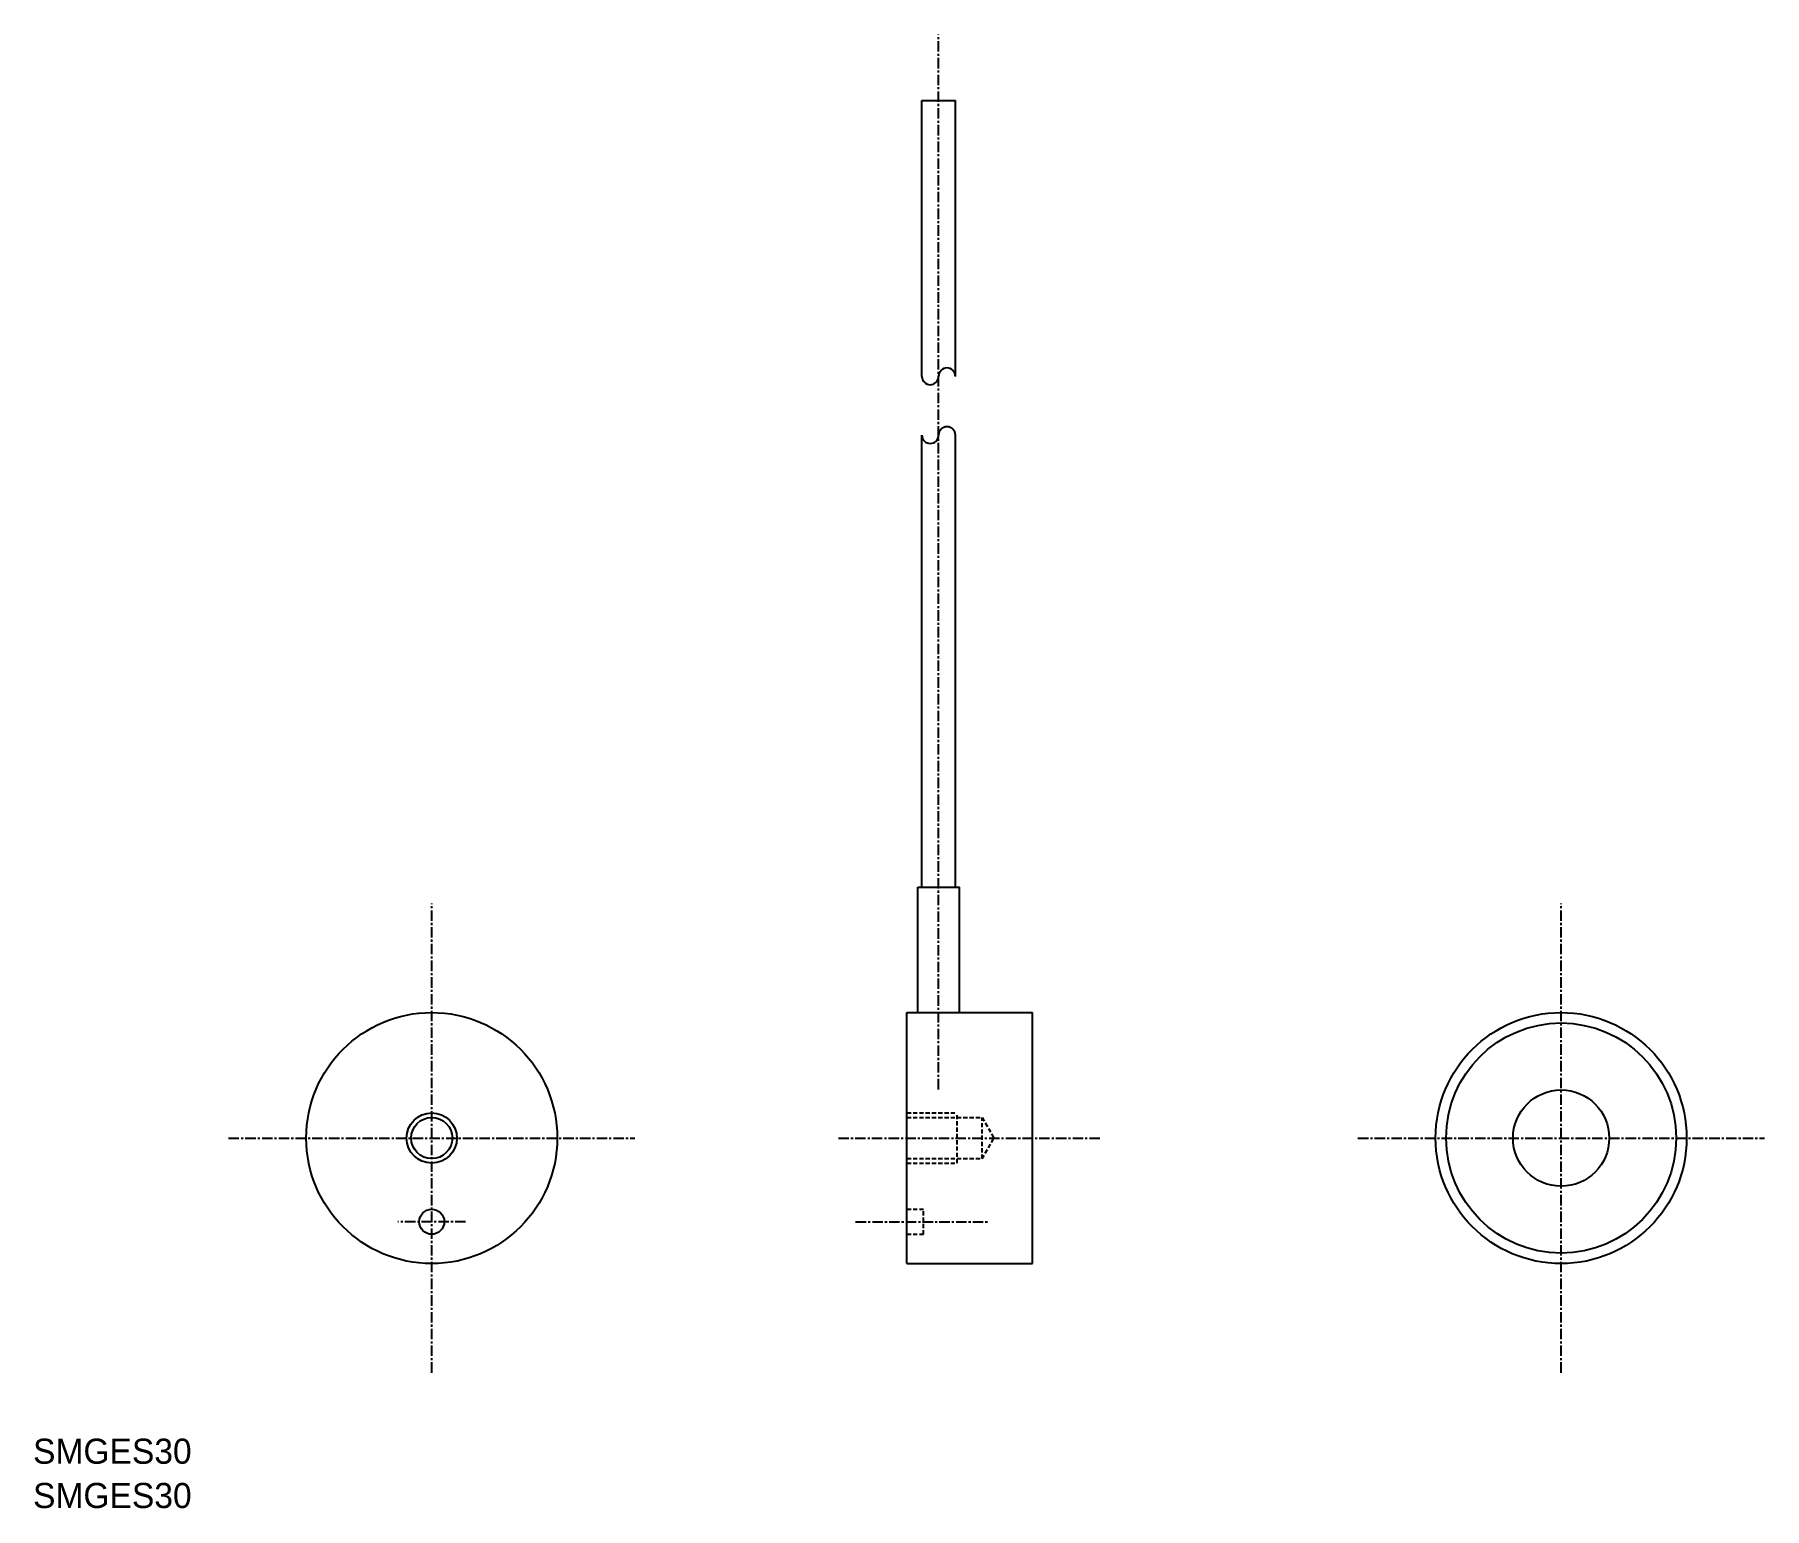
# Model space of a CAD drawing. Extents: x -18 to 189, y 66 to 242.
import ezdxf

# ---------------------------------------------------------------- set-up
doc = ezdxf.new("R2010")
doc.units = 0
doc.linetypes.add('CENTER', pattern=[2, 1.25, -0.25, 0.25, -0.25])
doc.linetypes.add('DASHED', pattern=[0.75, 0.5, -0.25])
doc.layers.get('0').update_dxf_attribs({"linetype": 'CONTINUOUS'})
doc.layers.add('CENTER', color=1, linetype='CENTER')

msp = doc.modelspace()

# ---------------------------------------------------------------- linework, layer by layer
at = {"color": 7, "linetype": 'CONTINUOUS'}
for p, q in [((88.31, 201.53), (88.31, 234.51)), ((88.31, 234.51), (92.31, 234.51)), ((92.31, 201.53), (92.31, 234.51)), ((88.31, 140.51), (88.31, 194.51)), ((92.31, 140.51), (92.31, 194.51)), ((87.81, 125.51), (87.81, 140.51)), ((87.81, 140.51), (92.81, 140.51)), ((92.81, 125.51), (92.81, 140.51)), ((86.51, 95.51), (86.51, 125.51)), ((86.51, 125.51), (101.51, 125.51)), ((101.51, 95.51), (101.51, 125.51)), ((86.51, 95.51), (101.51, 95.51))]:
    msp.add_line(p, q, dxfattribs=at)
at = {"color": 3, "linetype": 'DASHED'}
for p, q in [((86.51, 113.51), (92.51, 113.51)), ((86.51, 112.97), (95.51, 112.97)), ((92.51, 107.51), (92.51, 113.51)), ((95.51, 112.97), (96.93, 110.51)), ((95.51, 108.05), (95.51, 112.97)), ((95.51, 108.05), (96.93, 110.51)), ((86.51, 108.05), (95.51, 108.05)), ((86.51, 107.51), (92.51, 107.51)), ((86.51, 102.01), (88.51, 102.01)), ((88.51, 99.01), (88.51, 102.01)), ((86.51, 99.01), (88.51, 99.01))]:
    msp.add_line(p, q, dxfattribs=at)
at = {"color": 7, "linetype": 'CONTINUOUS'}
for centre, radius in [((29.73, 110.51), 15), ((164.71, 110.51), 15), ((164.71, 110.51), 13.75), ((164.71, 110.51), 5.75), ((29.73, 110.51), 2.46), ((29.73, 100.51), 1.5)]:
    msp.add_circle(centre, radius, dxfattribs=at)
at = {"color": 3, "linetype": 'CONTINUOUS'}
msp.add_circle((29.73, 110.51), 3, dxfattribs=at)
for centre, start, end in [((89.31, 201.53), 180, 360), ((91.31, 201.53), 360, 180), ((89.31, 194.51), 180, 360), ((91.31, 194.51), 360, 180)]:
    msp.add_arc(centre, 1, start, end)
at = {"layer": 'CENTER'}
for p, q in [((90.31, 116.33), (90.31, 242.37)), ((29.73, 82.47), (29.73, 138.55)), ((164.71, 82.47), (164.71, 138.55)), ((5.44, 110.51), (54.02, 110.51)), ((78.33, 110.51), (109.68, 110.51)), ((140.42, 110.51), (189, 110.51)), ((33.77, 100.51), (25.69, 100.51)), ((80.39, 100.51), (96.21, 100.51))]:
    msp.add_line(p, q, dxfattribs=at)

# ---------------------------------------------------------------- texts
at = {"color": 7, "linetype": 'CONTINUOUS'}
for p in [(-17.92, 71.59), (-17.92, 66.3)]:
    msp.add_text('SMGES30', height=3, dxfattribs=at).set_placement(p)

doc.saveas('drawing.dxf')
